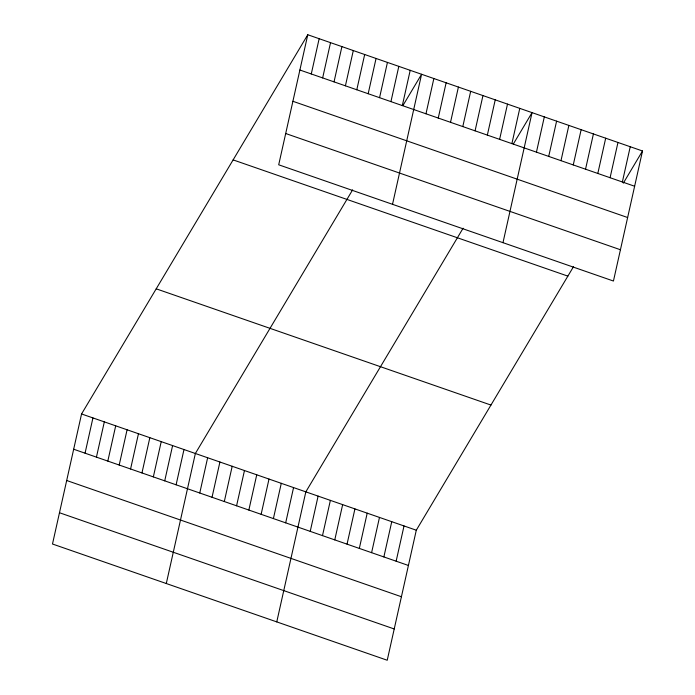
<?xml version="1.0" encoding="UTF-8"?>
<svg xmlns="http://www.w3.org/2000/svg" width="695" height="695" viewBox="0 0 695 695"><rect width="100%" height="100%" fill="white"/><g stroke="black" fill="none" stroke-linecap="round" stroke-linejoin="round"><path stroke-width="1.04" d="M307.772 34.75L278.704 164.793L613.442 281.032L642.51 150.989L307.772 34.75L81.558 413.968L52.49 544.011L387.228 660.25L416.296 530.207L573.566 266.567M85.059 453.175L92.939 417.921M96.44 457.128L104.32 421.874M107.821 461.08L115.7 425.827M119.201 465.033L127.081 429.779M130.582 468.986L138.461 433.723M141.962 472.939L149.842 437.676M153.343 476.892L161.223 441.629M164.724 480.844L172.603 445.582M176.104 484.797L183.984 449.535M166.296 583.531L195.364 453.488L352.634 189.857M199.76 493.007L207.64 457.753M212.036 497.272L219.915 462.01M311.273 73.965L319.153 38.703M224.311 501.529L232.191 466.276M322.654 77.91L330.533 42.656M236.578 505.795L244.466 470.532M334.034 81.862L341.914 46.608M248.853 510.06L256.742 474.798M345.415 85.815L353.295 50.561M261.129 514.317L269.008 479.064M356.796 89.768L364.675 54.514M368.176 93.721L376.056 58.458M273.404 518.583L281.284 483.32M379.557 97.674L387.436 62.411M285.68 522.84L293.559 487.586M390.938 101.626L398.817 66.364M276.766 621.895L305.835 491.843L463.096 228.212M402.318 105.579L410.206 70.317M310.222 531.371L318.11 496.108M392.519 204.313L421.587 74.269L402.918 105.553M322.497 535.628L330.377 500.365M425.974 113.789L433.854 78.535M334.773 539.893L342.652 504.631M438.25 118.054L446.129 82.792M347.048 544.15L354.928 508.896M450.525 122.311L458.405 87.057M359.324 548.416L367.203 513.153M462.801 126.577L470.68 91.314M371.599 552.673L379.479 517.419M475.067 130.842L482.955 95.58M383.866 556.938L391.754 521.676M487.343 135.099L495.231 99.845M396.141 561.204L404.021 525.941M499.618 139.365L507.498 104.102M511.894 143.622L519.773 108.368M502.98 242.677L532.049 112.625L513.388 143.917M536.444 152.153L544.324 116.89M548.711 156.41L556.599 121.156M560.987 160.675L568.866 125.413M573.262 164.932L581.142 129.678M585.538 169.198L593.417 133.935M597.813 173.463L605.693 138.201M610.088 177.72L617.968 142.458M622.355 181.986L630.243 146.723M623.328 183.141L642.51 150.989M299.892 70.013L634.631 186.243M292.899 101.288L627.637 217.526M285.697 133.518L620.435 249.748M233.12 159.893L567.858 276.123M156.21 288.825L490.948 405.063M81.558 413.968L416.296 530.207M73.67 449.231L408.417 565.461M66.685 480.506L401.423 596.744M59.475 512.736L394.221 628.966"/></g></svg>
